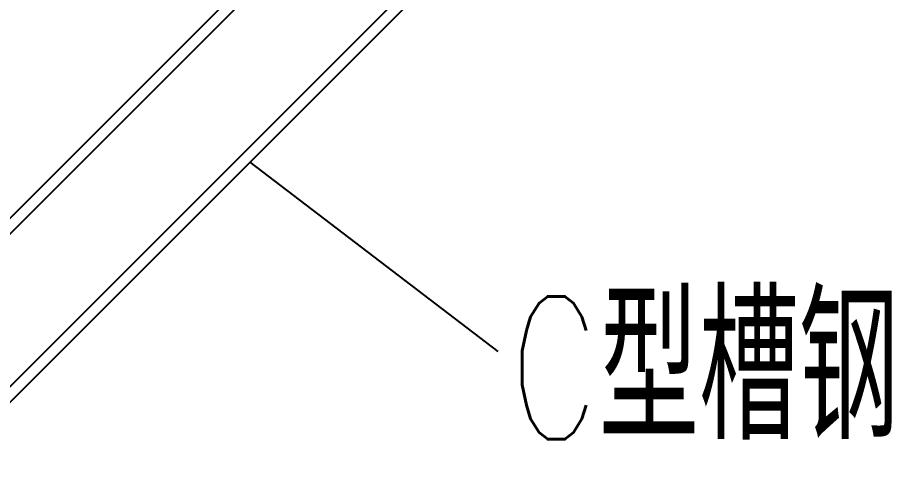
# Model space of a CAD drawing. Extents: x 27938 to 1507990, y 110129 to 923079.
# Drawn here: x 645967 to 648417, y 366920 to 368229 of the extents above; entities that cross this region are included whole.
import ezdxf

# ---------------------------------------------------------------- set-up
doc = ezdxf.new("R2010")
doc.units = 0
doc.header["$LTSCALE"] = 1000
doc.header["$MEASUREMENT"] = 0
doc.layers.add('W_DIM', color=4, linetype='Continuous')
doc.styles.get("Standard").update_dxf_attribs({"font": 'gbenor.shx', "bigfont": 'gbcbig.shx'})
doc.styles.add('wwp100', font='txt.shx', dxfattribs={"width": 0.7, "height": 400, "bigfont": 'hztxt.shx'})
doc.dimstyles.get("Standard").update_dxf_attribs({"dimtxt": 0.18, "dimasz": 0.18, "dimexe": 0.18, "dimexo": 0.0625, "dimgap": 0.09, "dimtad": 0, "dimtih": 1, "dimtoh": 1, "dimdec": 4, "dimzin": 0, "dimdsep": 46, "dimtxsty": 'Standard', "dimcen": 0.09, "dimadec": 0, "dimazin": 0, "dimtfac": 1, "dimtdec": 4, "dimtofl": 0, "dimtmove": 0, "dimatfit": 3, "dimfxl": 1, "dimtolj": 1, "dimtzin": 0, "dimarcsym": 0})

msp = doc.modelspace()

# ---------------------------------------------------------------- linework, layer by layer
at = {"linetype": 'Continuous'}
for p, q in [((644567.7, 366288.5), (647113.1, 368833.9)), ((644589.7, 366266.5), (647135.1, 368811.9)), ((644803.6, 366052.6), (647349, 368598)), ((644825.6, 366030.6), (647371, 368576))]:
    msp.add_line(p, q, dxfattribs=at)

# ---------------------------------------------------------------- texts
at = {"layer": 'W_DIM', "color": 7, "style": 'wwp100', "width": 0.7}
msp.add_text('C型槽钢', height=400, dxfattribs=at).set_placement((647345.2, 367046.9))

# ---------------------------------------------------------------- leaders
msp.add_leader([(646618.1, 367823), (647313.6, 367292.8)], dimstyle='Standard', override={"dimgap": 20})

doc.saveas('drawing.dxf')
